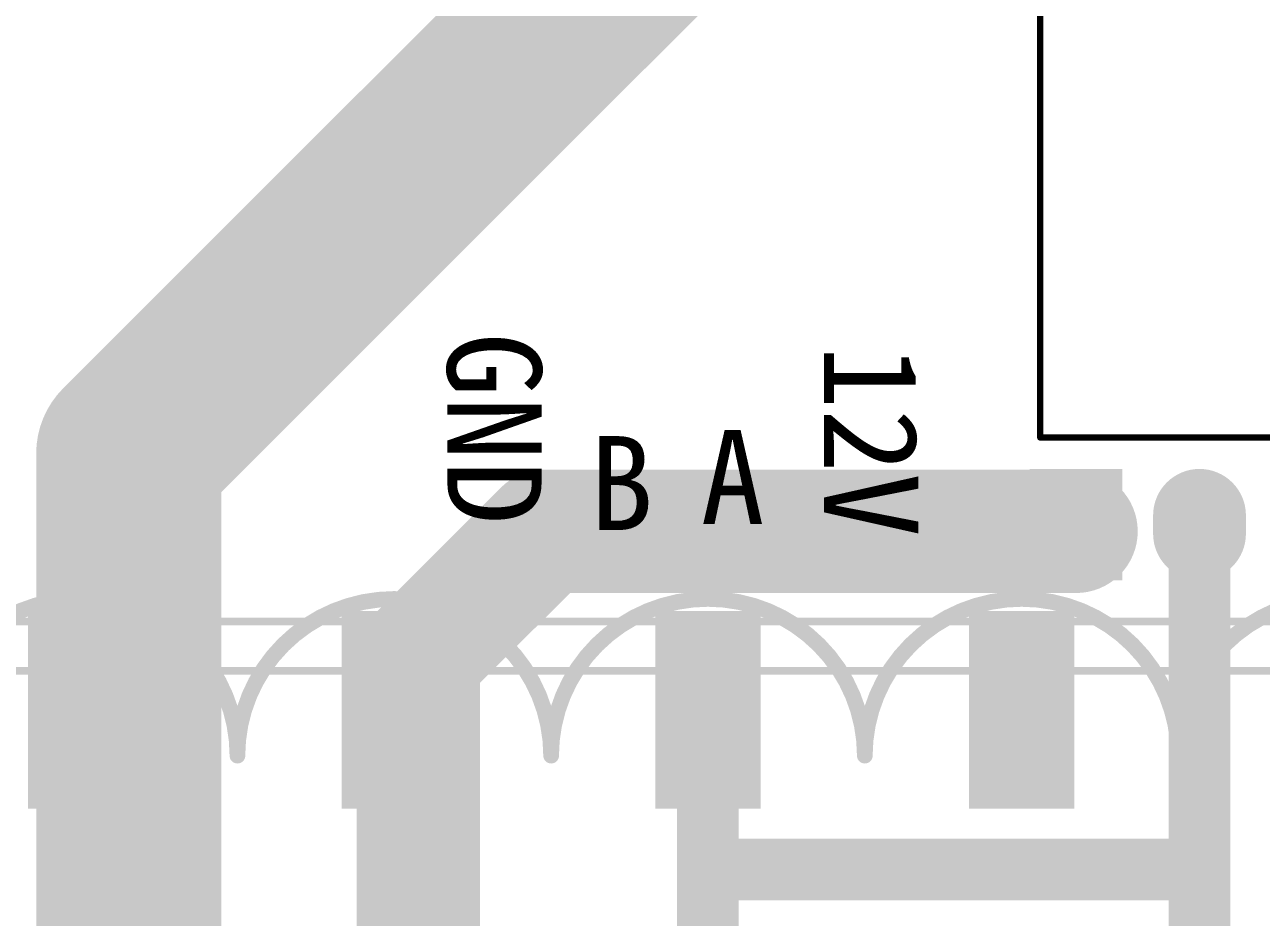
# Model space of a CAD drawing. Header units: inches. Extents: x 32166 to 66782, y 2386 to 7162.
# Drawn here: x 33086.2 to 33286.5, y 3483.3 to 3628 of the extents above; entities that cross this region are included whole.
import ezdxf

# ---------------------------------------------------------------- set-up
doc = ezdxf.new("R2010")
doc.units = ezdxf.units.IN
doc.header["$LTSCALE"] = 0.64311
doc.header["$MEASUREMENT"] = 0
for name, color, linetype in [('KEEPOUTLAYER', 6, 'CONTINUOUS'), ('MULTILAYER', 9, 'CONTINUOUS'), ('TOPLAYER', 1, 'CONTINUOUS'), ('TOPOVERLAY', 2, 'CONTINUOUS'), ('TOPSOLDER', 216, 'CONTINUOUS')]:
    doc.layers.add(name, color=color, linetype=linetype)
doc.styles.get("Standard").update_dxf_attribs({"font": 'txt', "width": 0.8})

msp = doc.modelspace()

# ---------------------------------------------------------------- linework, layer by layer
at = {"layer": 'KEEPOUTLAYER', "const_width": 1}
for points in [[(33250.68, 3561.08), (33250.68, 3739.08)], [(33250.68, 3561.08), (33405.68, 3561.08)]]:
    msp.add_lwpolyline(points, dxfattribs=at)
at = {"layer": 'KEEPOUTLAYER', "const_width": 0.5}
msp.add_lwpolyline([(33250.43, 3561.08, 1), (33250.93, 3561.08, 1)], format="xyb", close=True, dxfattribs=at)
msp.add_lwpolyline([(33250.43, 3561.08, 1), (33250.93, 3561.08, 1)], format="xyb", close=True, dxfattribs=at)
at = {"layer": 'MULTILAYER', "const_width": 13}
msp.add_lwpolyline([(33276.48, 3545.48), (33276.48, 3548.48)], dxfattribs=at)
at = {"layer": 'MULTILAYER', "const_width": 6.5}
for points in [[(33279.73, 3548.48, 1), (33273.22, 3548.48, 1)], [(33279.73, 3545.48, 1), (33273.22, 3545.48, 1)]]:
    msp.add_lwpolyline(points, format="xyb", close=True, dxfattribs=at)
at = {"layer": 'MULTILAYER'}
for points in [[(33249.98, 3554.98), (33249.98, 3538.98), (33262.97, 3554.98), (33262.97, 3538.98)], [(33087.77, 3501.95), (33102.77, 3501.95), (33087.77, 3531.95), (33102.77, 3531.95)], [(33138.57, 3501.95), (33153.57, 3501.95), (33138.57, 3531.95), (33153.57, 3531.95)], [(33189.37, 3501.95), (33204.37, 3501.95), (33189.37, 3531.95), (33204.37, 3531.95)], [(33240.17, 3501.95), (33255.17, 3501.95), (33240.17, 3531.95), (33255.17, 3531.95)]]:
    msp.add_solid(points, dxfattribs=at)
at = {"layer": 'TOPLAYER'}
for points, const_width in [([(33138.38, 3593.78), (33190.68, 3646.08)], 30), ([(33118.68, 3574.08), (33138.38, 3593.78)], 30), ([(33103.08, 3558.48), (33118.68, 3574.08)], 30), ([(33103.08, 3421.68), (33103.08, 3558.48)], 30), ([(33149.98, 3525.48), (33170.38, 3545.88)], 20), ([(33170.38, 3545.88), (33256.47, 3545.88)], 20), ([(33276.48, 3545.48), (33276.48, 3548.48)], 13), ([(33276.48, 3544.52), (33276.48, 3545.88)], 10), ([(33276.48, 3491.08), (33276.48, 3544.52)], 10), ([(33149.98, 3463.78), (33149.98, 3525.48)], 20), ([(33196.87, 3466.12), (33196.87, 3516.95)], 10), ([(33196.87, 3491.08), (33276.48, 3491.08)], 10), ([(33276.48, 3431.28), (33276.48, 3491.08)], 10)]:
    msp.add_lwpolyline(points, dxfattribs=dict(at, const_width=const_width))
for points, const_width in [([(33130.88, 3593.78, 1), (33145.88, 3593.78, 1)], 15), ([(33130.88, 3593.78, 1), (33145.88, 3593.78, 1)], 15), ([(33111.18, 3574.08, 1), (33126.18, 3574.08, 1)], 15), ([(33111.18, 3574.08, 1), (33126.18, 3574.08, 1)], 15), ([(33095.58, 3558.48, 1), (33110.58, 3558.48, 1)], 15), ([(33095.58, 3558.48, 1), (33110.58, 3558.48, 1)], 15), ([(33165.38, 3545.88, 1), (33175.38, 3545.88, 1)], 10), ([(33165.38, 3545.88, 1), (33175.38, 3545.88, 1)], 10), ([(33251.48, 3545.88, 1), (33261.47, 3545.88, 1)], 10), ([(33279.73, 3548.48, 1), (33273.22, 3548.48, 1)], 6.5), ([(33279.73, 3545.48, 1), (33273.22, 3545.48, 1)], 6.5), ([(33273.98, 3545.88, 1), (33278.97, 3545.88, 1)], 5), ([(33273.98, 3544.52, 1), (33278.97, 3544.52, 1)], 5), ([(33273.98, 3544.52, 1), (33278.97, 3544.52, 1)], 5), ([(33144.98, 3525.48, 1), (33154.98, 3525.48, 1)], 10), ([(33144.98, 3525.48, 1), (33154.98, 3525.48, 1)], 10), ([(33194.37, 3516.95, 1), (33199.37, 3516.95, 1)], 5), ([(33194.37, 3491.08, 1), (33199.37, 3491.08, 1)], 5), ([(33273.98, 3491.08, 1), (33278.97, 3491.08, 1)], 5), ([(33273.98, 3491.08, 1), (33278.97, 3491.08, 1)], 5), ([(33273.98, 3491.08, 1), (33278.97, 3491.08, 1)], 5)]:
    msp.add_lwpolyline(points, format="xyb", close=True, dxfattribs=dict(at, const_width=const_width))
for points in [[(33249.98, 3554.98), (33249.98, 3538.98), (33262.97, 3554.98), (33262.97, 3538.98)], [(33087.77, 3501.95), (33102.77, 3501.95), (33087.77, 3531.95), (33102.77, 3531.95)], [(33138.57, 3501.95), (33153.57, 3501.95), (33138.57, 3531.95), (33153.57, 3531.95)], [(33189.37, 3501.95), (33204.37, 3501.95), (33189.37, 3531.95), (33204.37, 3531.95)], [(33240.17, 3501.95), (33255.17, 3501.95), (33240.17, 3531.95), (33255.17, 3531.95)]]:
    msp.add_solid(points, dxfattribs=at)
at = {"layer": 'TOPOVERLAY', "const_width": 2.54}
for points in [[(33069.87, 3509.53, -1), (33120.67, 3509.53)], [(33120.67, 3509.53, -1), (33171.47, 3509.53)], [(33171.47, 3509.53, -1), (33222.27, 3509.53)], [(33222.27, 3509.53, -1), (33273.07, 3509.53)], [(33273.07, 3509.53, -1), (33323.87, 3509.53)]]:
    msp.add_lwpolyline(points, format="xyb", dxfattribs=at)
at = {"layer": 'TOPOVERLAY', "const_width": 1.27}
for points in [[(32958.44, 3531.28), (33333.24, 3531.28)], [(32968.24, 3523.28), (33323.44, 3523.28)]]:
    msp.add_lwpolyline(points, dxfattribs=at)
for points in [[(33121.31, 3509.53, 1), (33120.04, 3509.53, 1)], [(33121.31, 3509.53, 1), (33120.04, 3509.53, 1)], [(33172.11, 3509.53, 1), (33170.84, 3509.53, 1)], [(33172.11, 3509.53, 1), (33170.84, 3509.53, 1)], [(33222.91, 3509.53, 1), (33221.64, 3509.53, 1)], [(33222.91, 3509.53, 1), (33221.64, 3509.53, 1)], [(33273.71, 3509.53, 1), (33272.44, 3509.53, 1)], [(33273.71, 3509.53, 1), (33272.44, 3509.53, 1)]]:
    msp.add_lwpolyline(points, format="xyb", close=True, dxfattribs=at)
at = {"layer": 'TOPSOLDER'}
for points, const_width in [([(33103.78, 3558.78), (33190.68, 3645.68)], 26), ([(33103.78, 3422.38), (33103.78, 3558.78)], 26), ([(33276.48, 3545.48), (33276.48, 3548.48)], 15.03)]:
    msp.add_lwpolyline(points, dxfattribs=dict(at, const_width=const_width))
for points, const_width in [([(33097.28, 3558.78, 1), (33110.28, 3558.78, 1)], 13), ([(33097.28, 3558.78, 1), (33110.28, 3558.78, 1)], 13), ([(33280.23, 3548.48, 1), (33272.72, 3548.48, 1)], 7.52), ([(33280.23, 3545.48, 1), (33272.72, 3545.48, 1)], 7.52)]:
    msp.add_lwpolyline(points, format="xyb", close=True, dxfattribs=dict(at, const_width=const_width))
for points in [[(33248.96, 3555.99), (33248.96, 3537.96), (33263.99, 3555.99), (33263.99, 3537.96)], [(33086.76, 3500.93), (33103.79, 3500.93), (33086.76, 3532.96), (33103.79, 3532.96)], [(33137.56, 3500.93), (33154.59, 3500.93), (33137.56, 3532.96), (33154.59, 3532.96)], [(33188.36, 3500.93), (33205.39, 3500.93), (33188.36, 3532.96), (33205.39, 3532.96)], [(33239.16, 3500.93), (33256.19, 3500.93), (33239.16, 3532.96), (33256.19, 3532.96)]]:
    msp.add_solid(points, dxfattribs=at)

# ---------------------------------------------------------------- texts
at = {"layer": 'TOPOVERLAY'}
for s, rotation, p in [('GND', 270, (33154.68, 3578.08)), ('12V', 270, (33215.68, 3576.08)), ('B ', 360, (33177.68, 3546.08)), ('A', 360, (33195.68, 3547.08))]:
    msp.add_text(s, height=15.24, rotation=rotation, dxfattribs=at).set_placement(p)

doc.saveas('drawing.dxf')
